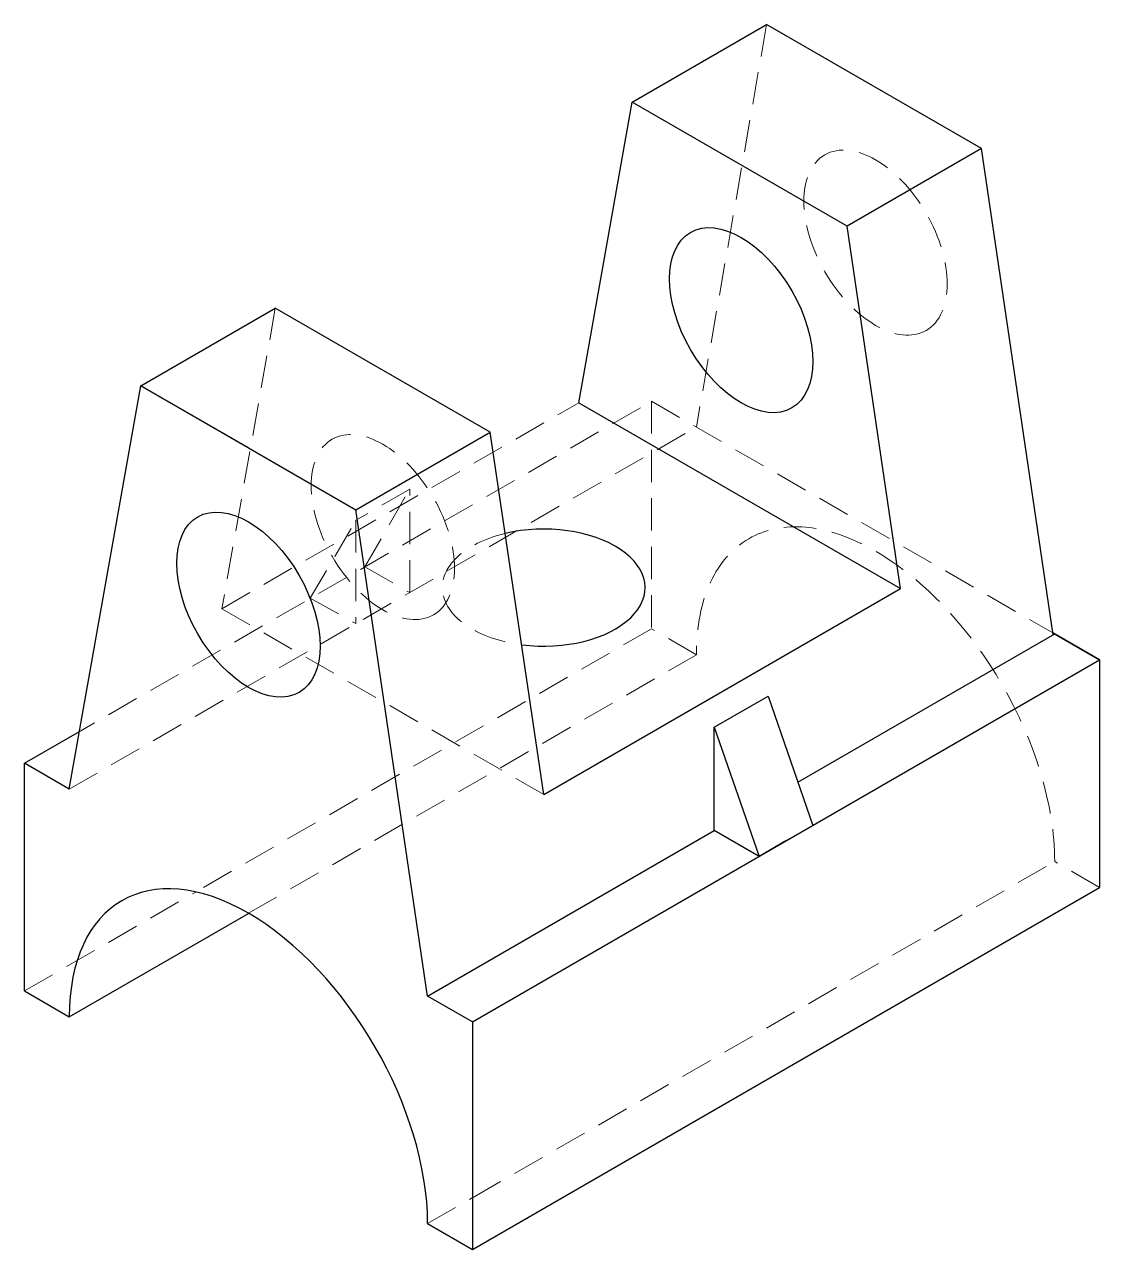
# Model space of a CAD drawing. Header units: millimetres. Extents: x -6852 to 59965, y -10230 to 31776.
# Drawn here: x 31321.2 to 31529, y 14401.7 to 14638.5 of the extents above; entities that cross this region are included whole.
import ezdxf

# ---------------------------------------------------------------- set-up
doc = ezdxf.new("R2010")
doc.units = ezdxf.units.MM
doc.header["$MEASUREMENT"] = 0
doc.linetypes.add('HIDDEN', pattern=[0.375, 0.25, -0.125])
doc.layers.add('Hidden Lines', color=10, linetype='HIDDEN', lineweight=13)
doc.layers.add('Object line', color=7, linetype='Continuous', lineweight=25)

msp = doc.modelspace()

# ---------------------------------------------------------------- linework, layer by layer
at = {"layer": 'Hidden Lines', "ltscale": 25}
for p, q in [((31464.649, 14638.495), (31451.075, 14560.658)), ((31369.668, 14583.658), (31359.344, 14525.541)), ((31321.171, 14495.658), (31442.414, 14565.658)), ((31442.414, 14565.658), (31442.414, 14521.658)), ((31442.414, 14565.658), (31520.022, 14520.852)), ((31359.344, 14525.541), (31428.344, 14565.378)), ((31329.831, 14490.658), (31451.075, 14560.658)), ((31421.562, 14489.619), (31359.344, 14525.541)), ((31442.414, 14521.658), (31354.278, 14470.773)), ((31451.075, 14516.658), (31442.414, 14521.658)), ((31364.502, 14466.676), (31451.075, 14516.658)), ((31407.773, 14411.658), (31520.357, 14476.658)), ((31529.017, 14471.658), (31520.357, 14476.658)), ((31321.171, 14451.658), (31354.278, 14470.773)), ((31399.113, 14406.658), (31407.712, 14411.623))]:
    msp.add_line(p, q, dxfattribs=at)
at = {"layer": 'Hidden Lines', "color": 2, "ltscale": 25}
for p, q in [((31395.649, 14548.658), (31385.257, 14542.658)), ((31386.989, 14533.658), (31395.649, 14548.658)), ((31395.649, 14528.658), (31395.649, 14548.658)), ((31376.414, 14527.553), (31385.257, 14542.658)), ((31385.257, 14542.658), (31385.257, 14522.658)), ((31386.989, 14533.658), (31395.649, 14528.658)), ((31376.414, 14527.553), (31385.257, 14522.658))]:
    msp.add_line(p, q, dxfattribs=at)
at = {"layer": 'Hidden Lines', "ltscale": 25}
for centre in [(31485.716, 14596.333), (31390.453, 14541.333)]:
    msp.add_ellipse(centre, major_axis=(9.798, -16.971), ratio=0.5773503, dxfattribs=at)
for centre, major_axis, start_param, end_param in [((31485.716, 14496.658), (24.495, -42.426), 0.7853982, 3.9269908), ((31421.562, 14529.619), (-19.596, 0), 5.104239, 7.6295035)]:
    msp.add_ellipse(centre, major_axis=major_axis, ratio=0.5773503, start_param=start_param, end_param=end_param, dxfattribs=at)
at = {"layer": 'Object line', "ltscale": 25}
for p, q in [((31438.668, 14623.495), (31464.649, 14638.495)), ((31506.218, 14614.495), (31464.649, 14638.495)), ((31428.344, 14565.378), (31438.668, 14623.495)), ((31480.237, 14599.495), (31438.668, 14623.495)), ((31506.218, 14614.495), (31480.237, 14599.495)), ((31520.074, 14520.495), (31506.218, 14614.495)), ((31490.562, 14529.456), (31480.237, 14599.495)), ((31343.687, 14568.658), (31369.668, 14583.658)), ((31411.237, 14559.658), (31369.668, 14583.658)), ((31329.831, 14490.658), (31343.687, 14568.658)), ((31343.687, 14568.658), (31385.257, 14544.658)), ((31364.472, 14556.658), (31343.687, 14568.658)), ((31428.344, 14565.378), (31490.562, 14529.456)), ((31385.257, 14544.658), (31411.237, 14559.658)), ((31421.562, 14489.619), (31411.237, 14559.658)), ((31364.472, 14556.658), (31385.257, 14544.658)), ((31399.113, 14450.658), (31385.257, 14544.658)), ((31421.562, 14489.619), (31490.562, 14529.456)), ((31470.704, 14491.992), (31520.357, 14520.658)), ((31520.022, 14520.852), (31529.017, 14515.658)), ((31529.017, 14515.658), (31520.022, 14520.852)), ((31407.773, 14445.658), (31529.017, 14515.658)), ((31529.017, 14515.658), (31529.017, 14471.658)), ((31421.562, 14489.619), (31456.203, 14509.619)), ((31454.539, 14502.658), (31464.931, 14508.658)), ((31464.931, 14508.658), (31473.591, 14483.658)), ((31321.171, 14495.658), (31331.81, 14501.801)), ((31454.539, 14482.658), (31454.539, 14502.658)), ((31454.539, 14502.658), (31463.199, 14477.658)), ((31321.171, 14451.658), (31321.171, 14495.658)), ((31329.831, 14490.658), (31321.171, 14495.658)), ((31399.113, 14450.658), (31454.539, 14482.658)), ((31463.199, 14477.658), (31454.539, 14482.658)), ((31468.395, 14480.658), (31473.591, 14483.658)), ((31468.395, 14480.658), (31463.199, 14477.658)), ((31407.773, 14401.658), (31529.017, 14471.658)), ((31329.831, 14446.658), (31364.451, 14466.646)), ((31321.171, 14451.658), (31329.831, 14446.658)), ((31407.773, 14445.658), (31399.113, 14450.658)), ((31407.773, 14445.658), (31407.773, 14401.658)), ((31399.113, 14406.658), (31407.773, 14401.658))]:
    msp.add_line(p, q, dxfattribs=at)
for centre in [(31459.735, 14581.333), (31364.472, 14526.333)]:
    msp.add_ellipse(centre, major_axis=(9.798, -16.971), ratio=0.5773503, dxfattribs=at)
for centre, major_axis, start_param, end_param in [((31421.562, 14529.619), (-19.596, 0), 1.3518397, 5.1017871), ((31364.472, 14426.658), (24.495, -42.426), 0.7853982, 3.9269908)]:
    msp.add_ellipse(centre, major_axis=major_axis, ratio=0.5773503, start_param=start_param, end_param=end_param, dxfattribs=at)

doc.saveas('drawing.dxf')
